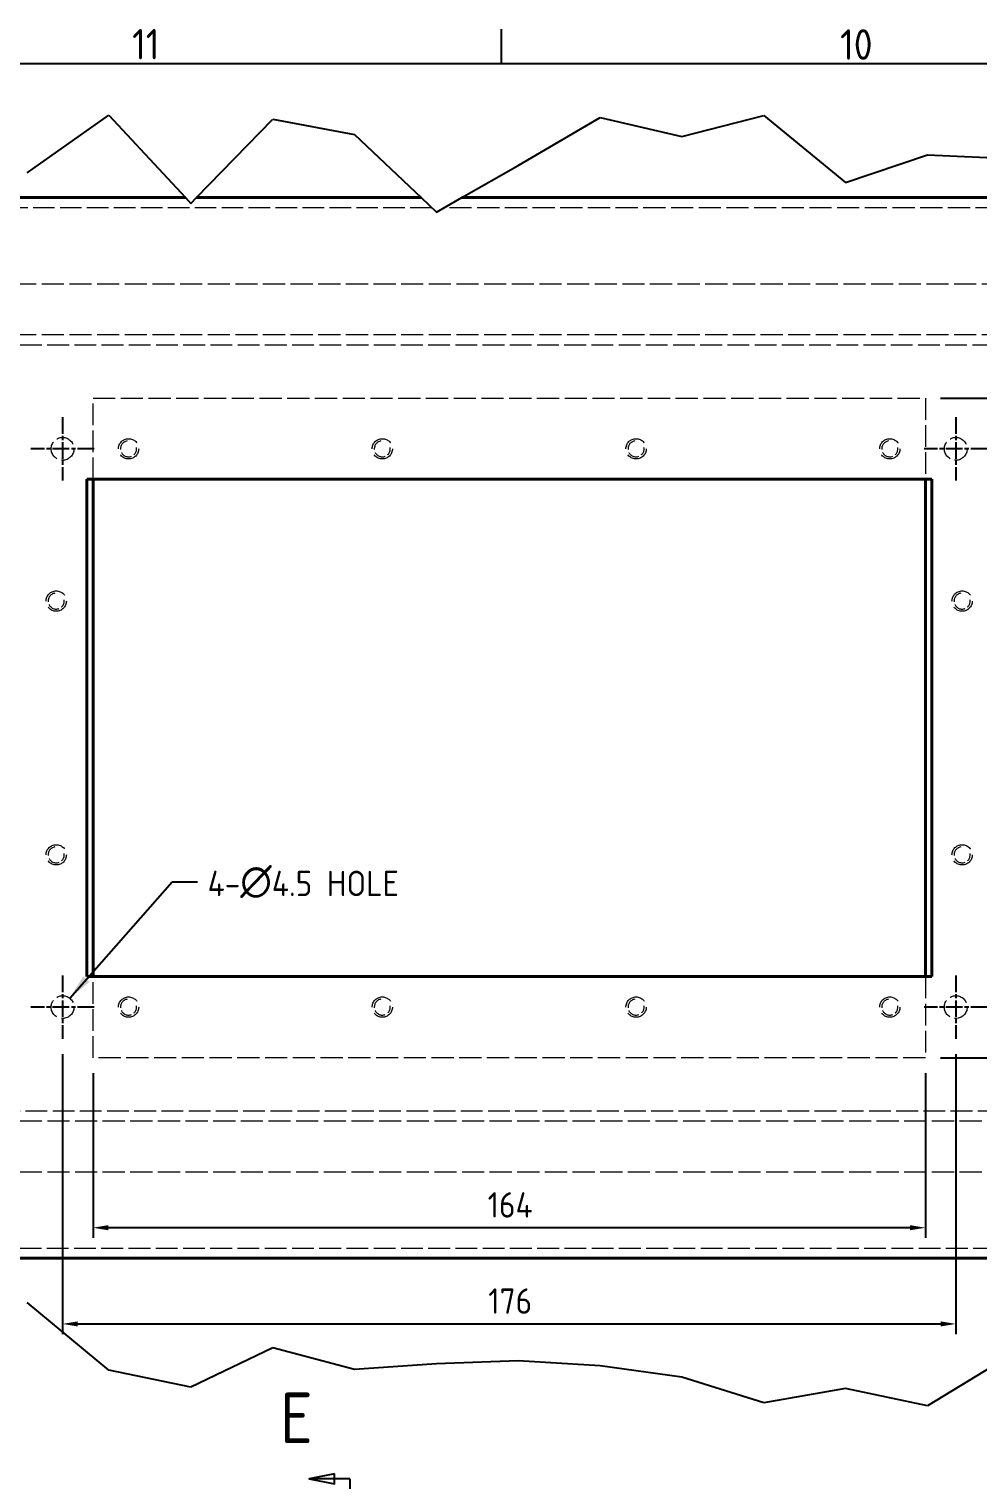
# Model space of a CAD drawing. Header units: millimetres. Extents: x 0 to 2523, y 0 to 1782.
# Drawn here: x 280.9 to 561.3, y 1303.6 to 1732.2 of the extents above; entities that cross this region are included whole.
import ezdxf

# ---------------------------------------------------------------- set-up
doc = ezdxf.new("R2010")
doc.units = ezdxf.units.MM
doc.header["$LTSCALE"] = 3
for name, pattern in [('CHAIN', [0.3543, 0.2362, -0.0295, 0.0591, -0.0295]), ('DASHED', [0.2067, 0.1654, -0.0413]), ('DOUBLE_DASH_CHAIN', [1.2403, 0.6614, -0.0827, 0.1654, -0.0827, 0.1654, -0.0827])]:
    doc.linetypes.add(name, pattern=pattern)
doc.layers.get('0').update_dxf_attribs({"color": 3, "lineweight": 25})
for name, color, linetype, lineweight in [('가려진 것(ISO)', 2, 'DASHED', 18), ('가시적인 것(ISO)', 3, 'Continuous', 40), ('경계(ISO)', 7, 'Continuous', 25), ('기호(ISO)', 5, 'Continuous', 25), ('끊기 선(JIS)', 7, 'Continuous', 25), ('단면선(ISO)', 7, 'CHAIN', 25), ('중심 표식(ISO)', 1, 'Continuous', 25), ('치수(ISO)', 2, 'Continuous', 25)]:
    doc.layers.add(name, color=color, linetype=linetype, lineweight=lineweight)
doc.styles.add('문자 텍스트_M2B', font='isocp.shx')
doc.styles.add('부품번호텍스트_PSTEK_POSCO', font='isocp.shx')
doc.styles.add('치수 텍스트_PSTEK_POSCO', font='isocp.shx')
doc.dimstyles.new('치수_PSTEK_POSCO', dxfattribs={"dimscale": 3, "dimtxt": 2.5, "dimasz": 1.5, "dimexe": 1, "dimexo": 1.5, "dimgap": 1, "dimtad": 1, "dimrnd": 1e-08, "dimdsep": 46, "dimtxsty": '치수 텍스트_PSTEK_POSCO', "dimcen": 0.09, "dimdle": 10, "dimclrd": 7, "dimclre": 7, "dimclrt": 2, "dimadec": 1, "dimazin": 2, "dimtfac": 1, "dimtmove": 0, "dimatfit": 3, "dimfxl": 0, "dimtolj": 1, "dimlwd": -1, "dimlwe": -1, "dimarcsym": 0})
doc.dimstyles.new('치수_PSTEK_POSCO$7', dxfattribs={"dimscale": 3, "dimtxt": 2.5, "dimasz": 2.5, "dimexe": 1, "dimexo": 1.5, "dimgap": 1, "dimtad": 1, "dimrnd": 1e-08, "dimdsep": 46, "dimtxsty": '치수 텍스트_PSTEK_POSCO', "dimcen": 0.09, "dimdle": 10, "dimclrd": 7, "dimclre": 7, "dimclrt": 2, "dimadec": 1, "dimazin": 2, "dimtfac": 1, "dimtmove": 0, "dimatfit": 3, "dimfxl": 0, "dimtolj": 1, "dimlwd": -1, "dimlwe": -1, "dimarcsym": 0})

# ---------------------------------------------------------------- blocks, each defined once
blk = doc.blocks.new('경계 Default Border')
at = {"layer": '경계(ISO)'}
blk.add_line((140.17, 574), (140.17, 577.4), dxfattribs=at)
at = {"layer": '경계(ISO)', "flags": 128}
blk.add_lwpolyline([(20, 20), (20, 574), (821, 574), (821, 20), (20, 20)], dxfattribs=at)
at = {"layer": '경계(ISO)', "color": 2, "char_height": 3, "attachment_point": 7, "style": '문자 텍스트_M2B'}
for s, insert in [('11', (103.78, 574.4)), ('10', (173.53, 574.37))]:
    blk.add_mtext(s, dxfattribs=dict(at, insert=insert))
blk = doc.blocks.new('*D79')
at = {"layer": 'Defpoints', "color": 0, "transparency": 16777216}
for p in [(545.78, 1623.11), (545.78, 1428.11), (697.1, 1428.11)]:
    blk.add_point(p, dxfattribs=at)
at = {"layer": '치수(ISO)', "color": 7, "transparency": 16777216}
for p, q in [((550.28, 1623.11), (700.1, 1623.11)), ((697.1, 1618.61), (697.1, 1432.61)), ((550.28, 1428.11), (700.1, 1428.11))]:
    blk.add_line(p, q, dxfattribs=at)
for points in [[(696.35, 1618.61), (697.85, 1618.61), (697.1, 1623.11)], [(696.35, 1432.61), (697.85, 1432.61), (697.1, 1428.11)]]:
    blk.add_solid(points, dxfattribs=at)
at = {"layer": '치수(ISO)', "color": 2, "transparency": 16777216, "insert": (690.35, 1519.61), "char_height": 7.5, "attachment_point": 4, "rotation": 90, "style": '치수 텍스트_PSTEK_POSCO'}
blk.add_mtext('\\A1;130', dxfattribs=at)
blk = doc.blocks.new('*D80')
at = {"layer": 'Defpoints', "color": 0, "transparency": 16777216}
for p in [(290.78, 1433.74), (554.78, 1433.74), (554.78, 1349.47)]:
    blk.add_point(p, dxfattribs=at)
at = {"layer": '치수(ISO)', "color": 7, "transparency": 16777216}
for p, q in [((290.78, 1429.24), (290.78, 1346.47)), ((554.78, 1429.24), (554.78, 1346.47)), ((295.28, 1349.47), (550.28, 1349.47))]:
    blk.add_line(p, q, dxfattribs=at)
for points in [[(295.28, 1350.22), (295.28, 1348.72), (290.78, 1349.47)], [(550.28, 1350.22), (550.28, 1348.72), (554.78, 1349.47)]]:
    blk.add_solid(points, dxfattribs=at)
at = {"layer": '치수(ISO)', "color": 2, "transparency": 16777216, "insert": (416.59, 1356.22), "char_height": 7.5, "attachment_point": 4, "style": '치수 텍스트_PSTEK_POSCO'}
blk.add_mtext('\\A1;176', dxfattribs=at)
blk = doc.blocks.new('*D82')
at = {"layer": 'Defpoints', "color": 0, "transparency": 16777216}
for p in [(299.78, 1428.11), (545.78, 1428.11), (299.78, 1377.9)]:
    blk.add_point(p, dxfattribs=at)
at = {"layer": '치수(ISO)', "color": 7, "transparency": 16777216}
for p, q in [((299.78, 1423.61), (299.78, 1374.9)), ((545.78, 1423.61), (545.78, 1374.9)), ((541.28, 1377.9), (304.28, 1377.9))]:
    blk.add_line(p, q, dxfattribs=at)
for points in [[(304.28, 1378.65), (304.28, 1377.15), (299.78, 1377.9)], [(541.28, 1378.65), (541.28, 1377.15), (545.78, 1377.9)]]:
    blk.add_solid(points, dxfattribs=at)
at = {"layer": '치수(ISO)', "color": 2, "transparency": 16777216, "insert": (416.4, 1384.65), "char_height": 7.5, "attachment_point": 4, "style": '치수 텍스트_PSTEK_POSCO'}
blk.add_mtext('\\A1;164', dxfattribs=at)
blk = doc.blocks.new('2dTransSection2')
at = {"layer": '단면선(ISO)', "linetype": 'Continuous'}
for p, q in [((123.73, 435.06), (121.23, 434.56)), ((123.73, 434.56), (121.23, 434.56)), ((121.23, 434.56), (123.73, 434.06)), ((123.73, 434.06), (123.73, 435.06)), ((125.23, 434.56), (123.73, 434.56)), ((125.23, 434.56), (125.23, 430.7))]:
    blk.add_line(p, q, dxfattribs=at)
at = {"layer": '단면선(ISO)', "linetype": 'DOUBLE_DASH_CHAIN', "ltscale": 5.832679}
blk.add_line((125.23, 434.56), (125.23, 126.86), dxfattribs=at)
at = {"layer": '단면선(ISO)', "linetype": 'Continuous', "flags": 128}
blk.add_lwpolyline([(123.73, 435.06), (121.23, 434.56), (123.73, 434.06), (123.73, 435.06)], dxfattribs=at)
at = {"layer": '단면선(ISO)'}
blk.add_solid([(123.73, 435.06), (121.23, 434.56), (123.73, 434.06), (123.73, 435.06)], dxfattribs=at)
at = {"layer": '단면선(ISO)', "insert": (118.36, 438.06), "char_height": 5, "attachment_point": 7, "style": '부품번호텍스트_PSTEK_POSCO'}
blk.add_mtext('E', dxfattribs=at)

msp = doc.modelspace()

# ---------------------------------------------------------------- linework, layer by layer
at = {"layer": '가려진 것(ISO)', "ltscale": 12.84201}
msp.add_line((399.9183, 1679.3642), (208.7984, 1679.3642), dxfattribs=at)
at = {"layer": '가려진 것(ISO)', "ltscale": 13.19737}
msp.add_line((616.279, 1679.3642), (403.5031, 1679.3642), dxfattribs=at)
at = {"layer": '가려진 것(ISO)', "ltscale": 13.175637}
for p, q in [((194.779, 1656.8642), (578.779, 1656.8642)), ((194.779, 1641.8642), (578.779, 1641.8642)), ((578.779, 1409.3642), (194.779, 1409.3642)), ((578.779, 1394.3642), (194.779, 1394.3642))]:
    msp.add_line(p, q, dxfattribs=at)
at = {"layer": '가려진 것(ISO)', "ltscale": 12.969769}
for p, q in [((197.779, 1638.8642), (575.779, 1638.8642)), ((575.779, 1412.3642), (197.779, 1412.3642))]:
    msp.add_line(p, q, dxfattribs=at)
at = {"layer": '가려진 것(ISO)', "ltscale": 12.901145}
for p, q in [((299.779, 1599.1142), (299.779, 1623.1142)), ((545.779, 1623.1142), (545.779, 1599.1142)), ((299.779, 1428.1142), (299.779, 1452.1142)), ((545.779, 1452.1142), (545.779, 1428.1142))]:
    msp.add_line(p, q, dxfattribs=at)
at = {"layer": '가려진 것(ISO)', "ltscale": 13.223674}
for p, q in [((299.779, 1623.1142), (545.779, 1623.1142)), ((545.779, 1428.1142), (299.779, 1428.1142))]:
    msp.add_line(p, q, dxfattribs=at)
at = {"layer": '가려진 것(ISO)', "ltscale": 12.986021}
msp.add_line((157.279, 1371.8642), (616.279, 1371.8642), dxfattribs=at)
at = {"layer": '가려진 것(ISO)', "ltscale": 11.399102}
for centre in [(290.779, 1608.1142), (554.779, 1608.1142), (290.779, 1443.1142), (554.779, 1443.1142)]:
    msp.add_circle(centre, 3.375, dxfattribs=at)
at = {"layer": '가려진 것(ISO)', "ltscale": 15.198803}
for centre in [(310.279, 1608.1142), (385.279, 1608.1142), (460.279, 1608.1142), (535.279, 1608.1142), (288.904, 1563.1142), (556.654, 1563.1142), (288.904, 1488.1142), (556.654, 1488.1142), (310.279, 1443.1142), (385.279, 1443.1142), (460.279, 1443.1142), (535.279, 1443.1142)]:
    msp.add_circle(centre, 3, dxfattribs=at)
at = {"layer": '가려진 것(ISO)', "ltscale": 7.099656}
for centre in [(310.279, 1608.1142), (385.279, 1608.1142), (460.279, 1608.1142), (535.279, 1608.1142), (288.904, 1563.1142), (556.654, 1563.1142), (288.904, 1488.1142), (556.654, 1488.1142), (310.279, 1443.1142), (385.279, 1443.1142), (460.279, 1443.1142), (535.279, 1443.1142)]:
    msp.add_arc(centre, 2.373, 100, 10, dxfattribs=at)
at = {"layer": '가시적인 것(ISO)'}
for p, q in [((327.1005, 1682.3642), (215.3515, 1682.3642)), ((396.758, 1682.3642), (330.3616, 1682.3642)), ((617.2089, 1682.3642), (408.7611, 1682.3642)), ((297.904, 1452.1142), (297.904, 1599.1142)), ((297.904, 1599.1142), (547.654, 1599.1142)), ((299.779, 1452.1142), (299.779, 1599.1142)), ((545.779, 1599.1142), (545.779, 1452.1142)), ((547.654, 1599.1142), (547.654, 1452.1142)), ((547.654, 1452.1142), (297.904, 1452.1142)), ((154.279, 1368.8642), (619.279, 1368.8642))]:
    msp.add_line(p, q, dxfattribs=at)
at = {"layer": '끊기 선(JIS)'}
for p, q in [((280.311, 1689.728), (304.5016, 1706.7518)), ((304.5016, 1706.7518), (327.1005, 1682.3642)), ((425.4546, 1691.8887), (449.6452, 1706.0298)), ((449.6452, 1706.0298), (473.8358, 1700.4707)), ((473.8358, 1700.4707), (498.0264, 1706.6459)), ((498.0264, 1706.6459), (522.217, 1686.8709)), ((330.3616, 1682.3642), (352.8828, 1705.5388)), ((352.8828, 1705.5388), (377.0734, 1701.0505)), ((377.0734, 1701.0505), (396.758, 1682.3642)), ((522.217, 1686.8709), (546.4076, 1695.0571)), ((546.4076, 1695.0571), (570.5982, 1693.8837)), ((408.7611, 1682.3642), (425.4546, 1691.8887)), ((327.1005, 1682.3642), (328.6922, 1680.6464)), ((328.6922, 1680.6464), (330.3616, 1682.3642)), ((396.758, 1682.3642), (401.264, 1678.0867)), ((401.264, 1678.0867), (408.7611, 1682.3642)), ((304.5016, 1335.8078), (280.311, 1355.8172)), ((352.8828, 1342.442), (328.6922, 1330.7333)), ((377.0734, 1335.9833), (352.8828, 1342.442)), ((401.264, 1337.6637), (377.0734, 1335.9833)), ((425.4546, 1338.5237), (401.264, 1337.6637)), ((449.6452, 1337.1171), (425.4546, 1338.5237)), ((570.5982, 1339.9464), (546.4076, 1325.3058)), ((328.6922, 1330.7333), (304.5016, 1335.8078)), ((473.8358, 1333.7562), (449.6452, 1337.1171)), ((498.0264, 1326.1754), (473.8358, 1333.7562)), ((522.217, 1330.3525), (498.0264, 1326.1754)), ((546.4076, 1325.3058), (522.217, 1330.3525))]:
    msp.add_line(p, q, dxfattribs=at)
at = {"layer": '중심 표식(ISO)', "linetype": 'CHAIN', "ltscale": 6.944946}
for p, q in [((290.779, 1617.4892), (290.779, 1598.7392)), ((554.779, 1617.4892), (554.779, 1598.7392)), ((300.154, 1608.1142), (281.404, 1608.1142)), ((564.154, 1608.1142), (545.404, 1608.1142)), ((290.779, 1452.4892), (290.779, 1433.7392)), ((554.779, 1452.4892), (554.779, 1433.7392)), ((300.154, 1443.1142), (281.404, 1443.1142)), ((564.154, 1443.1142), (545.404, 1443.1142))]:
    msp.add_line(p, q, dxfattribs=at)

# ---------------------------------------------------------------- block references
at = {"xscale": 3, "yscale": 3, "zscale": 3}
msp.add_blockref('경계 Default Border', (0, 0), dxfattribs=at)
at = {"layer": '단면선(ISO)', "xscale": 3, "yscale": 3, "zscale": 3}
msp.add_blockref('2dTransSection2', (0, 0), dxfattribs=at)

# ---------------------------------------------------------------- texts
at = {"layer": '기호(ISO)', "color": 2, "insert": (333.6556, 1480.1186), "char_height": 7.5, "width": 66.597495, "attachment_point": 4, "line_spacing_factor": 0.4375, "style": '치수 텍스트_PSTEK_POSCO'}
msp.add_mtext('{4-\\fAIGDT|b0|i0;\\H9.0000;n\\fisocp|b0|i0;\\H7.5000;4.5 HOLE}', dxfattribs=at)

# ---------------------------------------------------------------- dimensions: what is measured, and where the dimension line sits
at = {"layer": '치수(ISO)', "color": 7}
for base, p1, p2, angle, picture, middle in [((697.0979, 1428.1142), (545.779, 1623.1142), (545.779, 1428.1142), 90, '*D79', (697.0979, 1525.6142)), ((554.779, 1349.4674), (290.779, 1433.7392), (554.779, 1433.7392), 180, '*D80', (422.779, 1349.4674)), ((299.779, 1377.8999), (545.779, 1428.1142), (299.779, 1428.1142), 180, '*D82', (422.779, 1377.8999))]:
    dim = msp.add_linear_dim(base=base, p1=p1, p2=p2, angle=angle, dimstyle='치수_PSTEK_POSCO', override={"dimdec": 2, "dimlfac": 0.666667, "dimtp": 0, "dimtm": 0, "dimtdec": 2, "dimtofl": 0, "dimatfit": 1}, dxfattribs=at)
    dim.commit()
    dim.dimension.update_dxf_attribs({"geometry": picture, "text_midpoint": middle, "dimtype": 160})

# ---------------------------------------------------------------- leaders
at = {"layer": '기호(ISO)', "color": 7, "annotation_type": 0, "has_hookline": 1, "hookline_direction": 0, "text_width": 62.5803}
msp.add_leader([(292.8794, 1445.7559), (323.1556, 1480.1186), (330.6556, 1480.1186)], dimstyle='치수_PSTEK_POSCO$7', override={"dimtad": 0}, dxfattribs=at)

doc.saveas('drawing.dxf')
